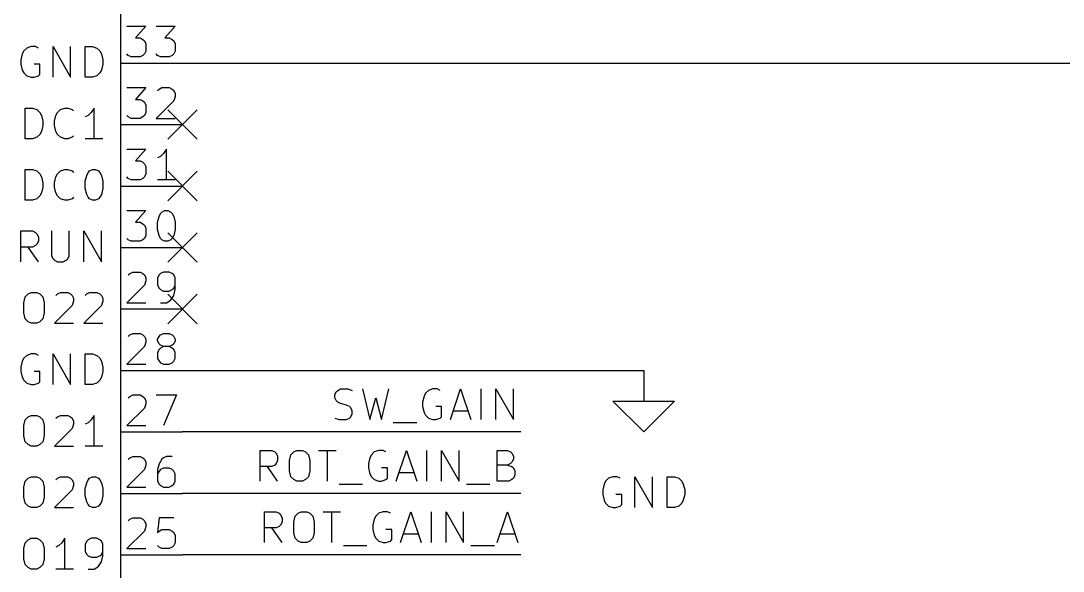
# Model space of a CAD drawing. Extents: x 0.4 to 11.3, y -7.9 to -0.4.
# Drawn here: x 6.037 to 7.732, y -3.077 to -2.181 of the extents above; entities that cross this region are included whole.
import ezdxf

# ---------------------------------------------------------------- set-up
doc = ezdxf.new("R2010")
doc.units = 0
doc.header["$MEASUREMENT"] = 0
for name, color, linetype in [('BLUE2', 5, 'CONTINUOUS'), ('CYAN2', 4, 'CONTINUOUS'), ('GRAY1', 251, 'CONTINUOUS'), ('GREEN3', 91, 'CONTINUOUS'), ('LYELLOW', 51, 'CONTINUOUS'), ('RED2', 1, 'CONTINUOUS'), ('RED3', 11, 'CONTINUOUS')]:
    doc.layers.add(name, color=color, linetype=linetype)

msp = doc.modelspace()

# ---------------------------------------------------------------- linework, layer by layer
at = {"layer": 'BLUE2', "linetype": 'CONTINUOUS'}
for p, q in [((6.276, -2.326), (6.324, -2.374)), ((6.324, -2.326), (6.276, -2.374)), ((6.276, -2.426), (6.324, -2.474)), ((6.324, -2.426), (6.276, -2.474)), ((6.276, -2.526), (6.324, -2.574)), ((6.324, -2.526), (6.276, -2.574)), ((6.276, -2.626), (6.324, -2.674)), ((6.324, -2.626), (6.276, -2.674))]:
    msp.add_line(p, q, dxfattribs=at)
at = {"layer": 'CYAN2', "linetype": 'CONTINUOUS'}
for p, q in [((6.03952, -2.23504), (6.03714, -2.24456)), ((6.0419, -2.23028), (6.03952, -2.23504)), ((6.04667, -2.22551), (6.0419, -2.23028)), ((6.05381, -2.22313), (6.04667, -2.22551)), ((6.06095, -2.22313), (6.05381, -2.22313)), ((6.06571, -2.22551), (6.06095, -2.22313)), ((6.08952, -2.27313), (6.08952, -2.22313)), ((6.08952, -2.22313), (6.11809, -2.27313)), ((6.11809, -2.27313), (6.11809, -2.22313)), ((6.1419, -2.27313), (6.1419, -2.22313)), ((6.1419, -2.22313), (6.15381, -2.22313)), ((6.15381, -2.22313), (6.16095, -2.22551)), ((6.16095, -2.22551), (6.16571, -2.23028)), ((6.16571, -2.23028), (6.16809, -2.23504)), ((6.16809, -2.23504), (6.17047, -2.24456)), ((6.03714, -2.24456), (6.03714, -2.2517)), ((6.03714, -2.2517), (6.03952, -2.26122)), ((6.06809, -2.2517), (6.05857, -2.2517)), ((6.06809, -2.26837), (6.06809, -2.2517)), ((6.17047, -2.2517), (6.16809, -2.26122)), ((6.17047, -2.24456), (6.17047, -2.2517)), ((6.03952, -2.26122), (6.0419, -2.26599)), ((6.0419, -2.26599), (6.04667, -2.27075)), ((6.04667, -2.27075), (6.05381, -2.27313)), ((6.05857, -2.27313), (6.06571, -2.27075)), ((6.06571, -2.27075), (6.06809, -2.26837)), ((6.16095, -2.27075), (6.15381, -2.27313)), ((6.16571, -2.26599), (6.16095, -2.27075)), ((6.16809, -2.26122), (6.16571, -2.26599)), ((6.05381, -2.27313), (6.05857, -2.27313)), ((6.15381, -2.27313), (6.1419, -2.27313)), ((6.04428, -2.37313), (6.04428, -2.32313)), ((6.04428, -2.32313), (6.05619, -2.32313)), ((6.05619, -2.32313), (6.06333, -2.32551)), ((6.06333, -2.32551), (6.06809, -2.33028)), ((6.06809, -2.33028), (6.07048, -2.33504)), ((6.07048, -2.33504), (6.07285, -2.34456)), ((6.09191, -2.34456), (6.09428, -2.33504)), ((6.09428, -2.33504), (6.09667, -2.33028)), ((6.09667, -2.33028), (6.10143, -2.32551)), ((6.10143, -2.32551), (6.10857, -2.32313)), ((6.10857, -2.32313), (6.11333, -2.32313)), ((6.11333, -2.32313), (6.12048, -2.32551)), ((6.12048, -2.32551), (6.12285, -2.32789)), ((6.14667, -2.33504), (6.14191, -2.33742)), ((6.15143, -2.33028), (6.14667, -2.33504)), ((6.15619, -2.32313), (6.15143, -2.33028)), ((6.15619, -2.37313), (6.15619, -2.32313)), ((6.07285, -2.3517), (6.07048, -2.36122)), ((6.07285, -2.34456), (6.07285, -2.3517)), ((6.09191, -2.3517), (6.09191, -2.34456)), ((6.09428, -2.36122), (6.09191, -2.3517)), ((6.06333, -2.37075), (6.05619, -2.37313)), ((6.06809, -2.36599), (6.06333, -2.37075)), ((6.07048, -2.36122), (6.06809, -2.36599)), ((6.09667, -2.36599), (6.09428, -2.36122)), ((6.10143, -2.37075), (6.09667, -2.36599)), ((6.10857, -2.37313), (6.10143, -2.37075)), ((6.12048, -2.37075), (6.11333, -2.37313)), ((6.12285, -2.36837), (6.12048, -2.37075)), ((6.05619, -2.37313), (6.04428, -2.37313)), ((6.11333, -2.37313), (6.10857, -2.37313)), ((6.17048, -2.37313), (6.14191, -2.37313)), ((6.04428, -2.47313), (6.04428, -2.42313)), ((6.04428, -2.42313), (6.05619, -2.42313)), ((6.05619, -2.42313), (6.06333, -2.42551)), ((6.10143, -2.42551), (6.10857, -2.42313)), ((6.10857, -2.42313), (6.11333, -2.42313)), ((6.11333, -2.42313), (6.12048, -2.42551)), ((6.14905, -2.42551), (6.15381, -2.42313)), ((6.15381, -2.42313), (6.15857, -2.42313)), ((6.15857, -2.42313), (6.16333, -2.42551)), ((6.06333, -2.42551), (6.06809, -2.43028)), ((6.06809, -2.43028), (6.07048, -2.43504)), ((6.07048, -2.43504), (6.07285, -2.44456)), ((6.09191, -2.44456), (6.09428, -2.43504)), ((6.09428, -2.43504), (6.09667, -2.43028)), ((6.09667, -2.43028), (6.10143, -2.42551)), ((6.12048, -2.42551), (6.12285, -2.42789)), ((6.14191, -2.44218), (6.14428, -2.43265)), ((6.14428, -2.43265), (6.14667, -2.42789)), ((6.14667, -2.42789), (6.14905, -2.42551)), ((6.16333, -2.42551), (6.16571, -2.42789)), ((6.16571, -2.42789), (6.16809, -2.43265)), ((6.16809, -2.43265), (6.17048, -2.44218)), ((6.07285, -2.4517), (6.07048, -2.46122)), ((6.07285, -2.44456), (6.07285, -2.4517)), ((6.09191, -2.4517), (6.09191, -2.44456)), ((6.09428, -2.46122), (6.09191, -2.4517)), ((6.14191, -2.45408), (6.14191, -2.44218)), ((6.14428, -2.46361), (6.14191, -2.45408)), ((6.17048, -2.45408), (6.16809, -2.46361)), ((6.17048, -2.44218), (6.17048, -2.45408)), ((6.05619, -2.47313), (6.04428, -2.47313)), ((6.06333, -2.47075), (6.05619, -2.47313)), ((6.06809, -2.46599), (6.06333, -2.47075)), ((6.07048, -2.46122), (6.06809, -2.46599)), ((6.09667, -2.46599), (6.09428, -2.46122)), ((6.10143, -2.47075), (6.09667, -2.46599)), ((6.10857, -2.47313), (6.10143, -2.47075)), ((6.11333, -2.47313), (6.10857, -2.47313)), ((6.12048, -2.47075), (6.11333, -2.47313)), ((6.12285, -2.46837), (6.12048, -2.47075)), ((6.14667, -2.46837), (6.14428, -2.46361)), ((6.14905, -2.47075), (6.14667, -2.46837)), ((6.15381, -2.47313), (6.14905, -2.47075)), ((6.15857, -2.47313), (6.15381, -2.47313)), ((6.16333, -2.47075), (6.15857, -2.47313)), ((6.16571, -2.46837), (6.16333, -2.47075)), ((6.16809, -2.46361), (6.16571, -2.46837)), ((6.03714, -2.57313), (6.03714, -2.52313)), ((6.03714, -2.52313), (6.05619, -2.52313)), ((6.05619, -2.52313), (6.06095, -2.52551)), ((6.06095, -2.52551), (6.06333, -2.52789)), ((6.08714, -2.52313), (6.08714, -2.56361)), ((6.11571, -2.56361), (6.11571, -2.52313)), ((6.13952, -2.57313), (6.13952, -2.52313)), ((6.13952, -2.52313), (6.16809, -2.57313)), ((6.16809, -2.57313), (6.16809, -2.52313)), ((6.06333, -2.52789), (6.06571, -2.53265)), ((6.06571, -2.5398), (6.06333, -2.54456)), ((6.06571, -2.53265), (6.06571, -2.5398)), ((6.05619, -2.54932), (6.03714, -2.54932)), ((6.06571, -2.57313), (6.04904, -2.54932)), ((6.06095, -2.54694), (6.05619, -2.54932)), ((6.06333, -2.54456), (6.06095, -2.54694)), ((6.08714, -2.56361), (6.08952, -2.56837)), ((6.08952, -2.56837), (6.0919, -2.57075)), ((6.0919, -2.57075), (6.09666, -2.57313)), ((6.09666, -2.57313), (6.10619, -2.57313)), ((6.10619, -2.57313), (6.11095, -2.57075)), ((6.11095, -2.57075), (6.11333, -2.56837)), ((6.11333, -2.56837), (6.11571, -2.56361)), ((6.04428, -2.63028), (6.04905, -2.62551)), ((6.04905, -2.62551), (6.05381, -2.62313)), ((6.05381, -2.62313), (6.06333, -2.62313)), ((6.06333, -2.62313), (6.06809, -2.62551)), ((6.06809, -2.62551), (6.07285, -2.63028)), ((6.09429, -2.62789), (6.09667, -2.62551)), ((6.09667, -2.62551), (6.10143, -2.62313)), ((6.10143, -2.62313), (6.11333, -2.62313)), ((6.11333, -2.62313), (6.11809, -2.62551)), ((6.11809, -2.62551), (6.12048, -2.62789)), ((6.14191, -2.62789), (6.14428, -2.62551)), ((6.14428, -2.62551), (6.14905, -2.62313)), ((6.14905, -2.62313), (6.16095, -2.62313)), ((6.16095, -2.62313), (6.16571, -2.62551)), ((6.16571, -2.62551), (6.16809, -2.62789)), ((6.04191, -2.6398), (6.04428, -2.63028)), ((6.04191, -2.65646), (6.04191, -2.6398)), ((6.07285, -2.63028), (6.07524, -2.6398)), ((6.07524, -2.6398), (6.07524, -2.65646)), ((6.12048, -2.62789), (6.12286, -2.63265)), ((6.12286, -2.63742), (6.12048, -2.64456)), ((6.12286, -2.63265), (6.12286, -2.63742)), ((6.16809, -2.62789), (6.17048, -2.63265)), ((6.17048, -2.63742), (6.16809, -2.64456)), ((6.17048, -2.63265), (6.17048, -2.63742)), ((6.04428, -2.66599), (6.04191, -2.65646)), ((6.07524, -2.65646), (6.07285, -2.66599)), ((6.12048, -2.64456), (6.09191, -2.67313)), ((6.16809, -2.64456), (6.13952, -2.67313)), ((6.04905, -2.67075), (6.04428, -2.66599)), ((6.05381, -2.67313), (6.04905, -2.67075)), ((6.06333, -2.67313), (6.05381, -2.67313)), ((6.06809, -2.67075), (6.06333, -2.67313)), ((6.07285, -2.66599), (6.06809, -2.67075)), ((6.09191, -2.67313), (6.12286, -2.67313)), ((6.13952, -2.67313), (6.17048, -2.67313)), ((6.04667, -2.72551), (6.0419, -2.73028)), ((6.05381, -2.72313), (6.04667, -2.72551)), ((6.06095, -2.72313), (6.05381, -2.72313)), ((6.06571, -2.72551), (6.06095, -2.72313)), ((6.08952, -2.77313), (6.08952, -2.72313)), ((6.08952, -2.72313), (6.11809, -2.77313)), ((6.11809, -2.77313), (6.11809, -2.72313)), ((6.1419, -2.77313), (6.1419, -2.72313)), ((6.1419, -2.72313), (6.15381, -2.72313)), ((6.15381, -2.72313), (6.16095, -2.72551)), ((6.16095, -2.72551), (6.16571, -2.73028)), ((6.03952, -2.73504), (6.03714, -2.74456)), ((6.03714, -2.74456), (6.03714, -2.7517)), ((6.0419, -2.73028), (6.03952, -2.73504)), ((6.16571, -2.73028), (6.16809, -2.73504)), ((6.16809, -2.73504), (6.17047, -2.74456)), ((6.17047, -2.74456), (6.17047, -2.7517)), ((6.03714, -2.7517), (6.03952, -2.76122)), ((6.03952, -2.76122), (6.0419, -2.76599)), ((6.06809, -2.7517), (6.05857, -2.7517)), ((6.06809, -2.76837), (6.06809, -2.7517)), ((6.16809, -2.76122), (6.16571, -2.76599)), ((6.17047, -2.7517), (6.16809, -2.76122)), ((6.0419, -2.76599), (6.04667, -2.77075)), ((6.04667, -2.77075), (6.05381, -2.77313)), ((6.05381, -2.77313), (6.05857, -2.77313)), ((6.05857, -2.77313), (6.06571, -2.77075)), ((6.06571, -2.77075), (6.06809, -2.76837)), ((6.15381, -2.77313), (6.1419, -2.77313)), ((6.16095, -2.77075), (6.15381, -2.77313)), ((6.16571, -2.76599), (6.16095, -2.77075)), ((6.04191, -2.8398), (6.04428, -2.83028)), ((6.04428, -2.83028), (6.04905, -2.82551)), ((6.04905, -2.82551), (6.05381, -2.82313)), ((6.05381, -2.82313), (6.06333, -2.82313)), ((6.06333, -2.82313), (6.06809, -2.82551)), ((6.06809, -2.82551), (6.07285, -2.83028)), ((6.07285, -2.83028), (6.07524, -2.8398)), ((6.09429, -2.82789), (6.09667, -2.82551)), ((6.09667, -2.82551), (6.10143, -2.82313)), ((6.10143, -2.82313), (6.11333, -2.82313)), ((6.11333, -2.82313), (6.11809, -2.82551)), ((6.11809, -2.82551), (6.12048, -2.82789)), ((6.12048, -2.82789), (6.12286, -2.83265)), ((6.15143, -2.83028), (6.14667, -2.83504)), ((6.15619, -2.82313), (6.15143, -2.83028)), ((6.15619, -2.87313), (6.15619, -2.82313)), ((6.04191, -2.85646), (6.04191, -2.8398)), ((6.07524, -2.8398), (6.07524, -2.85646)), ((6.12048, -2.84456), (6.09191, -2.87313)), ((6.12286, -2.83742), (6.12048, -2.84456)), ((6.12286, -2.83265), (6.12286, -2.83742)), ((6.14667, -2.83504), (6.14191, -2.83742)), ((6.04428, -2.86599), (6.04191, -2.85646)), ((6.07524, -2.85646), (6.07285, -2.86599)), ((6.04905, -2.87075), (6.04428, -2.86599)), ((6.05381, -2.87313), (6.04905, -2.87075)), ((6.06333, -2.87313), (6.05381, -2.87313)), ((6.06809, -2.87075), (6.06333, -2.87313)), ((6.07285, -2.86599), (6.06809, -2.87075)), ((6.09191, -2.87313), (6.12286, -2.87313)), ((6.17048, -2.87313), (6.14191, -2.87313)), ((6.04191, -2.9398), (6.04428, -2.93028)), ((6.04428, -2.93028), (6.04905, -2.92551)), ((6.04905, -2.92551), (6.05381, -2.92313)), ((6.05381, -2.92313), (6.06333, -2.92313)), ((6.06333, -2.92313), (6.06809, -2.92551)), ((6.06809, -2.92551), (6.07285, -2.93028)), ((6.07285, -2.93028), (6.07524, -2.9398)), ((6.09429, -2.92789), (6.09667, -2.92551)), ((6.09667, -2.92551), (6.10143, -2.92313)), ((6.10143, -2.92313), (6.11333, -2.92313)), ((6.11333, -2.92313), (6.11809, -2.92551)), ((6.11809, -2.92551), (6.12048, -2.92789)), ((6.12048, -2.92789), (6.12286, -2.93265)), ((6.14428, -2.93265), (6.14667, -2.92789)), ((6.14667, -2.92789), (6.14905, -2.92551)), ((6.14905, -2.92551), (6.15381, -2.92313)), ((6.15381, -2.92313), (6.15857, -2.92313)), ((6.15857, -2.92313), (6.16333, -2.92551)), ((6.16333, -2.92551), (6.16571, -2.92789)), ((6.16571, -2.92789), (6.16809, -2.93265)), ((6.98809, -2.93028), (6.98571, -2.93504)), ((6.99286, -2.92551), (6.98809, -2.93028)), ((7, -2.92313), (6.99286, -2.92551)), ((7.00714, -2.92313), (7, -2.92313)), ((7.01191, -2.92551), (7.00714, -2.92313)), ((7.03571, -2.97313), (7.03571, -2.92313)), ((7.03571, -2.92313), (7.06428, -2.97313)), ((7.06428, -2.97313), (7.06428, -2.92313)), ((7.08809, -2.97313), (7.08809, -2.92313)), ((7.08809, -2.92313), (7.1, -2.92313)), ((7.1, -2.92313), (7.10714, -2.92551)), ((7.10714, -2.92551), (7.11191, -2.93028)), ((7.11191, -2.93028), (7.11429, -2.93504)), ((6.04191, -2.95646), (6.04191, -2.9398)), ((6.07524, -2.9398), (6.07524, -2.95646)), ((6.12048, -2.94456), (6.09191, -2.97313)), ((6.12286, -2.93742), (6.12048, -2.94456)), ((6.12286, -2.93265), (6.12286, -2.93742)), ((6.14191, -2.94218), (6.14428, -2.93265)), ((6.14191, -2.95408), (6.14191, -2.94218)), ((6.16809, -2.93265), (6.17048, -2.94218)), ((6.17048, -2.94218), (6.17048, -2.95408)), ((6.98571, -2.93504), (6.98333, -2.94456)), ((6.98333, -2.94456), (6.98333, -2.9517)), ((7.11429, -2.93504), (7.11667, -2.94456)), ((7.11667, -2.94456), (7.11667, -2.9517)), ((6.04428, -2.96599), (6.04191, -2.95646)), ((6.04905, -2.97075), (6.04428, -2.96599)), ((6.07285, -2.96599), (6.06809, -2.97075)), ((6.07524, -2.95646), (6.07285, -2.96599)), ((6.14428, -2.96361), (6.14191, -2.95408)), ((6.14667, -2.96837), (6.14428, -2.96361)), ((6.16809, -2.96361), (6.16571, -2.96837)), ((6.17048, -2.95408), (6.16809, -2.96361)), ((6.98333, -2.9517), (6.98571, -2.96122)), ((6.98571, -2.96122), (6.98809, -2.96599)), ((6.98809, -2.96599), (6.99286, -2.97075)), ((7.01428, -2.9517), (7.00476, -2.9517)), ((7.01428, -2.96837), (7.01428, -2.9517)), ((7.11191, -2.96599), (7.10714, -2.97075)), ((7.11429, -2.96122), (7.11191, -2.96599)), ((7.11667, -2.9517), (7.11429, -2.96122)), ((6.05381, -2.97313), (6.04905, -2.97075)), ((6.06333, -2.97313), (6.05381, -2.97313)), ((6.06809, -2.97075), (6.06333, -2.97313)), ((6.09191, -2.97313), (6.12286, -2.97313)), ((6.14905, -2.97075), (6.14667, -2.96837)), ((6.15381, -2.97313), (6.14905, -2.97075)), ((6.15857, -2.97313), (6.15381, -2.97313)), ((6.16333, -2.97075), (6.15857, -2.97313)), ((6.16571, -2.96837), (6.16333, -2.97075)), ((6.99286, -2.97075), (7, -2.97313)), ((7, -2.97313), (7.00476, -2.97313)), ((7.00476, -2.97313), (7.01191, -2.97075)), ((7.01191, -2.97075), (7.01428, -2.96837)), ((7.1, -2.97313), (7.08809, -2.97313)), ((7.10714, -2.97075), (7.1, -2.97313)), ((6.04191, -3.0398), (6.04428, -3.03028)), ((6.04428, -3.03028), (6.04905, -3.02551)), ((6.04905, -3.02551), (6.05381, -3.02313)), ((6.05381, -3.02313), (6.06333, -3.02313)), ((6.06333, -3.02313), (6.06809, -3.02551)), ((6.06809, -3.02551), (6.07285, -3.03028)), ((6.07285, -3.03028), (6.07524, -3.0398)), ((6.10381, -3.03028), (6.09905, -3.03504)), ((6.10857, -3.02313), (6.10381, -3.03028)), ((6.10857, -3.07313), (6.10857, -3.02313)), ((6.14428, -3.02789), (6.14191, -3.03265)), ((6.14191, -3.03265), (6.14191, -3.04456)), ((6.14667, -3.02551), (6.14428, -3.02789)), ((6.15143, -3.02313), (6.14667, -3.02551)), ((6.16095, -3.02313), (6.15143, -3.02313)), ((6.16571, -3.02551), (6.16095, -3.02313)), ((6.16809, -3.02789), (6.16571, -3.02551)), ((6.17048, -3.03265), (6.16809, -3.02789)), ((6.17048, -3.0517), (6.17048, -3.03265)), ((6.04191, -3.05646), (6.04191, -3.0398)), ((6.07524, -3.0398), (6.07524, -3.05646)), ((6.09905, -3.03504), (6.09429, -3.03742)), ((6.14191, -3.04456), (6.14428, -3.04932)), ((6.14428, -3.04932), (6.14667, -3.0517)), ((6.16571, -3.0517), (6.16809, -3.04932)), ((6.16809, -3.04932), (6.17048, -3.04456)), ((6.04428, -3.06599), (6.04191, -3.05646)), ((6.04905, -3.07075), (6.04428, -3.06599)), ((6.07285, -3.06599), (6.06809, -3.07075)), ((6.07524, -3.05646), (6.07285, -3.06599)), ((6.14667, -3.0517), (6.15143, -3.05408)), ((6.15143, -3.05408), (6.16095, -3.05408)), ((6.16095, -3.05408), (6.16571, -3.0517)), ((6.16333, -3.06837), (6.16809, -3.06122)), ((6.16809, -3.06122), (6.17048, -3.0517)), ((6.05381, -3.07313), (6.04905, -3.07075)), ((6.06333, -3.07313), (6.05381, -3.07313)), ((6.06809, -3.07075), (6.06333, -3.07313)), ((6.12286, -3.07313), (6.09429, -3.07313)), ((6.14667, -3.07313), (6.15619, -3.07313)), ((6.15619, -3.07313), (6.16095, -3.07075)), ((6.16095, -3.07075), (6.16333, -3.06837))]:
    msp.add_line(p, q, dxfattribs=at)
at = {"layer": 'GRAY1', "linetype": 'CONTINUOUS'}
for p, q in [((6.54762, -2.78965), (6.55, -2.78489)), ((6.54762, -2.79441), (6.54762, -2.78965)), ((6.55, -2.79917), (6.54762, -2.79441)), ((6.55, -2.78489), (6.55238, -2.78251)), ((6.55238, -2.78251), (6.55714, -2.78013)), ((6.55714, -2.78013), (6.56904, -2.78013)), ((6.56904, -2.78013), (6.57619, -2.78251)), ((6.59285, -2.78013), (6.60476, -2.83013)), ((6.60476, -2.83013), (6.61428, -2.79441)), ((6.61428, -2.79441), (6.62381, -2.83013)), ((6.62381, -2.83013), (6.63571, -2.78013)), ((6.69285, -2.79203), (6.69047, -2.80156)), ((6.69523, -2.78727), (6.69285, -2.79203)), ((6.7, -2.78251), (6.69523, -2.78727)), ((6.70714, -2.78013), (6.7, -2.78251)), ((6.71428, -2.78013), (6.70714, -2.78013)), ((6.71904, -2.78251), (6.71428, -2.78013)), ((6.73571, -2.83013), (6.75237, -2.78013)), ((6.75237, -2.78013), (6.76904, -2.83013)), ((6.78571, -2.83013), (6.78571, -2.78013)), ((6.80952, -2.83013), (6.80952, -2.78013)), ((6.80952, -2.78013), (6.83809, -2.83013)), ((6.83809, -2.83013), (6.83809, -2.78013)), ((6.55238, -2.80156), (6.55, -2.79917)), ((6.55714, -2.80394), (6.55238, -2.80156)), ((6.56667, -2.80632), (6.55714, -2.80394)), ((6.57143, -2.8087), (6.56667, -2.80632)), ((6.57381, -2.81108), (6.57143, -2.8087)), ((6.57619, -2.81584), (6.57381, -2.81108)), ((6.69047, -2.80156), (6.69047, -2.8087)), ((6.69047, -2.8087), (6.69285, -2.81822)), ((6.72142, -2.8087), (6.7119, -2.8087)), ((6.72142, -2.82537), (6.72142, -2.8087)), ((6.54762, -2.82775), (6.55476, -2.83013)), ((6.55476, -2.83013), (6.56667, -2.83013)), ((6.56667, -2.83013), (6.57143, -2.82775)), ((6.57143, -2.82775), (6.57381, -2.82537)), ((6.57381, -2.82537), (6.57619, -2.8206)), ((6.57619, -2.8206), (6.57619, -2.81584)), ((6.69285, -2.81822), (6.69523, -2.82298)), ((6.69523, -2.82298), (6.7, -2.82775)), ((6.7, -2.82775), (6.70714, -2.83013)), ((6.70714, -2.83013), (6.7119, -2.83013)), ((6.7119, -2.83013), (6.71904, -2.82775)), ((6.71904, -2.82775), (6.72142, -2.82537)), ((6.74047, -2.81584), (6.76428, -2.81584)), ((6.64285, -2.83489), (6.68095, -2.83489)), ((6.42619, -2.93013), (6.42619, -2.88013)), ((6.42619, -2.88013), (6.44523, -2.88013)), ((6.44523, -2.88013), (6.45, -2.88251)), ((6.48095, -2.88251), (6.48571, -2.88013)), ((6.48571, -2.88013), (6.49523, -2.88013)), ((6.49523, -2.88013), (6.5, -2.88251)), ((6.52143, -2.88013), (6.55, -2.88013)), ((6.53571, -2.93013), (6.53571, -2.88013)), ((6.61904, -2.88013), (6.6119, -2.88251)), ((6.62619, -2.88013), (6.61904, -2.88013)), ((6.63095, -2.88251), (6.62619, -2.88013)), ((6.64761, -2.93013), (6.66428, -2.88013)), ((6.66428, -2.88013), (6.68095, -2.93013)), ((6.69761, -2.93013), (6.69761, -2.88013)), ((6.72143, -2.93013), (6.72143, -2.88013)), ((6.72143, -2.88013), (6.75, -2.93013)), ((6.75, -2.93013), (6.75, -2.88013)), ((6.8119, -2.93013), (6.8119, -2.88013)), ((6.8119, -2.88013), (6.82857, -2.88013)), ((6.82857, -2.88013), (6.83333, -2.88251)), ((6.45, -2.88251), (6.45238, -2.88489)), ((6.45238, -2.88489), (6.45476, -2.88965)), ((6.45476, -2.8968), (6.45238, -2.90156)), ((6.45476, -2.88965), (6.45476, -2.8968)), ((6.47381, -2.8968), (6.47619, -2.88727)), ((6.47381, -2.91346), (6.47381, -2.8968)), ((6.47619, -2.88727), (6.48095, -2.88251)), ((6.5, -2.88251), (6.50476, -2.88727)), ((6.50476, -2.88727), (6.50714, -2.8968)), ((6.50714, -2.8968), (6.50714, -2.91346)), ((6.60476, -2.89203), (6.60238, -2.90156)), ((6.60714, -2.88727), (6.60476, -2.89203)), ((6.6119, -2.88251), (6.60714, -2.88727)), ((6.83333, -2.88251), (6.83571, -2.88489)), ((6.83571, -2.88489), (6.83809, -2.88965)), ((6.83809, -2.89441), (6.83571, -2.89917)), ((6.83809, -2.88965), (6.83809, -2.89441)), ((6.44523, -2.90632), (6.42619, -2.90632)), ((6.45476, -2.93013), (6.43809, -2.90632)), ((6.45, -2.90394), (6.44523, -2.90632)), ((6.45238, -2.90156), (6.45, -2.90394)), ((6.47619, -2.92298), (6.47381, -2.91346)), ((6.50714, -2.91346), (6.50476, -2.92298)), ((6.60238, -2.90156), (6.60238, -2.9087)), ((6.60238, -2.9087), (6.60476, -2.91822)), ((6.63333, -2.9087), (6.6238, -2.9087)), ((6.63333, -2.92537), (6.63333, -2.9087)), ((6.82857, -2.90394), (6.8119, -2.90394)), ((6.83333, -2.90156), (6.82857, -2.90394)), ((6.82857, -2.90394), (6.83571, -2.90632)), ((6.83571, -2.89917), (6.83333, -2.90156)), ((6.83571, -2.90632), (6.83809, -2.9087)), ((6.83809, -2.9087), (6.84047, -2.91346)), ((6.84047, -2.91346), (6.84047, -2.9206)), ((6.48095, -2.92775), (6.47619, -2.92298)), ((6.48571, -2.93013), (6.48095, -2.92775)), ((6.49523, -2.93013), (6.48571, -2.93013)), ((6.5, -2.92775), (6.49523, -2.93013)), ((6.50476, -2.92298), (6.5, -2.92775)), ((6.60476, -2.91822), (6.60714, -2.92298)), ((6.60714, -2.92298), (6.6119, -2.92775)), ((6.6119, -2.92775), (6.61904, -2.93013)), ((6.61904, -2.93013), (6.6238, -2.93013)), ((6.6238, -2.93013), (6.63095, -2.92775)), ((6.63095, -2.92775), (6.63333, -2.92537)), ((6.65238, -2.91584), (6.67619, -2.91584)), ((6.83095, -2.93013), (6.8119, -2.93013)), ((6.83571, -2.92775), (6.83095, -2.93013)), ((6.83809, -2.92537), (6.83571, -2.92775)), ((6.84047, -2.9206), (6.83809, -2.92537)), ((6.55476, -2.93489), (6.59285, -2.93489)), ((6.76191, -2.93489), (6.8, -2.93489)), ((6.43333, -3.03013), (6.43333, -2.98013)), ((6.43333, -2.98013), (6.45237, -2.98013)), ((6.45237, -2.98013), (6.45714, -2.98251)), ((6.45714, -2.98251), (6.45952, -2.98489)), ((6.48333, -2.98727), (6.48809, -2.98251)), ((6.48809, -2.98251), (6.49285, -2.98013)), ((6.49285, -2.98013), (6.50237, -2.98013)), ((6.50237, -2.98013), (6.50714, -2.98251)), ((6.50714, -2.98251), (6.5119, -2.98727)), ((6.52857, -2.98013), (6.55714, -2.98013)), ((6.54285, -3.03013), (6.54285, -2.98013)), ((6.61904, -2.98251), (6.61428, -2.98727)), ((6.62619, -2.98013), (6.61904, -2.98251)), ((6.63333, -2.98013), (6.62619, -2.98013)), ((6.63809, -2.98251), (6.63333, -2.98013)), ((6.65476, -3.03013), (6.67142, -2.98013)), ((6.67142, -2.98013), (6.68809, -3.03013)), ((6.70476, -3.03013), (6.70476, -2.98013)), ((6.72857, -3.03013), (6.72857, -2.98013)), ((6.72857, -2.98013), (6.75714, -3.03013)), ((6.75714, -3.03013), (6.75714, -2.98013)), ((6.8119, -3.03013), (6.82857, -2.98013)), ((6.82857, -2.98013), (6.84524, -3.03013)), ((6.45952, -2.98489), (6.4619, -2.98965)), ((6.4619, -2.9968), (6.45952, -3.00156)), ((6.4619, -2.98965), (6.4619, -2.9968)), ((6.48095, -2.9968), (6.48333, -2.98727)), ((6.48095, -3.01346), (6.48095, -2.9968)), ((6.5119, -2.98727), (6.51428, -2.9968)), ((6.51428, -2.9968), (6.51428, -3.01346)), ((6.6119, -2.99203), (6.60952, -3.00156)), ((6.61428, -2.98727), (6.6119, -2.99203)), ((6.45237, -3.00632), (6.43333, -3.00632)), ((6.4619, -3.03013), (6.44523, -3.00632)), ((6.45714, -3.00394), (6.45237, -3.00632)), ((6.45952, -3.00156), (6.45714, -3.00394)), ((6.48333, -3.02298), (6.48095, -3.01346)), ((6.51428, -3.01346), (6.5119, -3.02298)), ((6.60952, -3.00156), (6.60952, -3.0087)), ((6.60952, -3.0087), (6.6119, -3.01822)), ((6.64047, -3.0087), (6.63094, -3.0087)), ((6.64047, -3.02537), (6.64047, -3.0087)), ((6.65952, -3.01584), (6.68333, -3.01584)), ((6.81667, -3.01584), (6.84047, -3.01584)), ((6.48809, -3.02775), (6.48333, -3.02298)), ((6.49285, -3.03013), (6.48809, -3.02775)), ((6.50237, -3.03013), (6.49285, -3.03013)), ((6.50714, -3.02775), (6.50237, -3.03013)), ((6.5119, -3.02298), (6.50714, -3.02775)), ((6.6119, -3.01822), (6.61428, -3.02298)), ((6.61428, -3.02298), (6.61904, -3.02775)), ((6.61904, -3.02775), (6.62619, -3.03013)), ((6.62619, -3.03013), (6.63094, -3.03013)), ((6.63094, -3.03013), (6.63809, -3.02775)), ((6.63809, -3.02775), (6.64047, -3.02537)), ((6.5619, -3.03489), (6.6, -3.03489)), ((6.76905, -3.03489), (6.80714, -3.03489))]:
    msp.add_line(p, q, dxfattribs=at)
at = {"layer": 'GREEN3', "linetype": 'CONTINUOUS'}
for p, q in [((6.3, -2.25), (8.8, -2.25)), ((6.3, -2.75), (7.05, -2.75)), ((6.85, -2.85), (6.3, -2.85)), ((6.85, -2.95), (6.3, -2.95)), ((6.85, -3.05), (6.3, -3.05))]:
    msp.add_line(p, q, dxfattribs=at)
at = {"layer": 'LYELLOW', "linetype": 'CONTINUOUS'}
msp.add_line((6.2, -3.55), (6.2, -1.45), dxfattribs=at)
at = {"layer": 'RED2', "linetype": 'CONTINUOUS'}
for p, q in [((6.2, -3.55), (6.2, -1.45)), ((6.2, -2.25), (6.3, -2.25)), ((6.2, -2.35), (6.3, -2.35)), ((6.2, -2.45), (6.3, -2.45)), ((6.2, -2.55), (6.3, -2.55)), ((6.2, -2.65), (6.3, -2.65)), ((6.2, -2.75), (6.3, -2.75)), ((7.05, -2.75), (7.05, -2.8)), ((7.05, -2.85), (7, -2.8)), ((7, -2.8), (7.05, -2.8)), ((7.05, -2.8), (7.1, -2.8)), ((7.1, -2.8), (7.05, -2.85)), ((6.2, -2.85), (6.3, -2.85)), ((6.2, -2.95), (6.3, -2.95)), ((6.2, -3.05), (6.3, -3.05))]:
    msp.add_line(p, q, dxfattribs=at)
at = {"layer": 'RED3', "linetype": 'CONTINUOUS'}
for p, q in [((6.20952, -2.18988), (6.24048, -2.18988)), ((6.24048, -2.18988), (6.22381, -2.20893)), ((6.25714, -2.18988), (6.28809, -2.18988)), ((6.28809, -2.18988), (6.27143, -2.20893)), ((6.22381, -2.20893), (6.23095, -2.20893)), ((6.23095, -2.20893), (6.23571, -2.21131)), ((6.23571, -2.21131), (6.23809, -2.21369)), ((6.23809, -2.21369), (6.24048, -2.21845)), ((6.24048, -2.21845), (6.24048, -2.23035)), ((6.27143, -2.20893), (6.27857, -2.20893)), ((6.27857, -2.20893), (6.28333, -2.21131)), ((6.28333, -2.21131), (6.28571, -2.21369)), ((6.28571, -2.21369), (6.28809, -2.21845)), ((6.28809, -2.21845), (6.28809, -2.23035)), ((6.21191, -2.2375), (6.20952, -2.23512)), ((6.23809, -2.23512), (6.23571, -2.2375)), ((6.24048, -2.23035), (6.23809, -2.23512)), ((6.25952, -2.2375), (6.25714, -2.23512)), ((6.28571, -2.23512), (6.28333, -2.2375)), ((6.28809, -2.23035), (6.28571, -2.23512)), ((6.21667, -2.23988), (6.21191, -2.2375)), ((6.23095, -2.23988), (6.21667, -2.23988)), ((6.23571, -2.2375), (6.23095, -2.23988)), ((6.26428, -2.23988), (6.25952, -2.2375)), ((6.27857, -2.23988), (6.26428, -2.23988)), ((6.28333, -2.2375), (6.27857, -2.23988)), ((6.20952, -2.28988), (6.24048, -2.28988)), ((6.24048, -2.28988), (6.22381, -2.30893)), ((6.25952, -2.29464), (6.2619, -2.29226)), ((6.2619, -2.29226), (6.26667, -2.28988)), ((6.26667, -2.28988), (6.27857, -2.28988)), ((6.27857, -2.28988), (6.28333, -2.29226)), ((6.28333, -2.29226), (6.28571, -2.29464)), ((6.28571, -2.29464), (6.28809, -2.2994)), ((6.28809, -2.30417), (6.28571, -2.31131)), ((6.28809, -2.2994), (6.28809, -2.30417)), ((6.22381, -2.30893), (6.23095, -2.30893)), ((6.23095, -2.30893), (6.23571, -2.31131)), ((6.23571, -2.31131), (6.23809, -2.31369)), ((6.23809, -2.31369), (6.24048, -2.31845)), ((6.24048, -2.31845), (6.24048, -2.33035)), ((6.28571, -2.31131), (6.25714, -2.33988)), ((6.21191, -2.3375), (6.20952, -2.33512)), ((6.21667, -2.33988), (6.21191, -2.3375)), ((6.23571, -2.3375), (6.23095, -2.33988)), ((6.23809, -2.33512), (6.23571, -2.3375)), ((6.24048, -2.33035), (6.23809, -2.33512)), ((6.23095, -2.33988), (6.21667, -2.33988)), ((6.25714, -2.33988), (6.28809, -2.33988)), ((6.20952, -2.38988), (6.24048, -2.38988)), ((6.24048, -2.38988), (6.22381, -2.40893)), ((6.27381, -2.38988), (6.26905, -2.39702)), ((6.27381, -2.43988), (6.27381, -2.38988)), ((6.26428, -2.40178), (6.25952, -2.40417)), ((6.26905, -2.39702), (6.26428, -2.40178)), ((6.22381, -2.40893), (6.23095, -2.40893)), ((6.23095, -2.40893), (6.23571, -2.41131)), ((6.23571, -2.41131), (6.23809, -2.41369)), ((6.23809, -2.41369), (6.24048, -2.41845)), ((6.24048, -2.41845), (6.24048, -2.43035)), ((6.21191, -2.4375), (6.20952, -2.43512)), ((6.21667, -2.43988), (6.21191, -2.4375)), ((6.23095, -2.43988), (6.21667, -2.43988)), ((6.23571, -2.4375), (6.23095, -2.43988)), ((6.23809, -2.43512), (6.23571, -2.4375)), ((6.24048, -2.43035), (6.23809, -2.43512)), ((6.28809, -2.43988), (6.25952, -2.43988)), ((6.20952, -2.48988), (6.24048, -2.48988)), ((6.24048, -2.48988), (6.22381, -2.50893)), ((6.26667, -2.49226), (6.27143, -2.48988)), ((6.27143, -2.48988), (6.27619, -2.48988)), ((6.27619, -2.48988), (6.28095, -2.49226)), ((6.25952, -2.50893), (6.2619, -2.4994)), ((6.2619, -2.4994), (6.26428, -2.49464)), ((6.26428, -2.49464), (6.26667, -2.49226)), ((6.28095, -2.49226), (6.28333, -2.49464)), ((6.28333, -2.49464), (6.28571, -2.4994)), ((6.28571, -2.4994), (6.28809, -2.50893)), ((6.22381, -2.50893), (6.23095, -2.50893)), ((6.23095, -2.50893), (6.23571, -2.51131)), ((6.23571, -2.51131), (6.23809, -2.51369)), ((6.23809, -2.51369), (6.24048, -2.51845)), ((6.24048, -2.51845), (6.24048, -2.53035)), ((6.25952, -2.52083), (6.25952, -2.50893)), ((6.2619, -2.53035), (6.25952, -2.52083)), ((6.28809, -2.52083), (6.28571, -2.53035)), ((6.28809, -2.50893), (6.28809, -2.52083)), ((6.21191, -2.5375), (6.20952, -2.53512)), ((6.21667, -2.53988), (6.21191, -2.5375)), ((6.23095, -2.53988), (6.21667, -2.53988)), ((6.23571, -2.5375), (6.23095, -2.53988)), ((6.23809, -2.53512), (6.23571, -2.5375)), ((6.24048, -2.53035), (6.23809, -2.53512)), ((6.26428, -2.53512), (6.2619, -2.53035)), ((6.26667, -2.5375), (6.26428, -2.53512)), ((6.27143, -2.53988), (6.26667, -2.5375)), ((6.27619, -2.53988), (6.27143, -2.53988)), ((6.28095, -2.5375), (6.27619, -2.53988)), ((6.28333, -2.53512), (6.28095, -2.5375)), ((6.28571, -2.53035), (6.28333, -2.53512)), ((6.21191, -2.59464), (6.21428, -2.59226)), ((6.21428, -2.59226), (6.21905, -2.58988)), ((6.21905, -2.58988), (6.23095, -2.58988)), ((6.23095, -2.58988), (6.23571, -2.59226)), ((6.23571, -2.59226), (6.23809, -2.59464)), ((6.26428, -2.59226), (6.2619, -2.59464)), ((6.26905, -2.58988), (6.26428, -2.59226)), ((6.27857, -2.58988), (6.26905, -2.58988)), ((6.28333, -2.59226), (6.27857, -2.58988)), ((6.28571, -2.59464), (6.28333, -2.59226)), ((6.23809, -2.59464), (6.24048, -2.5994)), ((6.24048, -2.60417), (6.23809, -2.61131)), ((6.24048, -2.5994), (6.24048, -2.60417)), ((6.2619, -2.59464), (6.25952, -2.5994)), ((6.25952, -2.5994), (6.25952, -2.61131)), ((6.28809, -2.5994), (6.28571, -2.59464)), ((6.28809, -2.61845), (6.28809, -2.5994)), ((6.23809, -2.61131), (6.20952, -2.63988)), ((6.25952, -2.61131), (6.2619, -2.61607)), ((6.2619, -2.61607), (6.26428, -2.61845)), ((6.26428, -2.61845), (6.26905, -2.62083)), ((6.26905, -2.62083), (6.27857, -2.62083)), ((6.27857, -2.62083), (6.28333, -2.61845)), ((6.28333, -2.61845), (6.28571, -2.61607)), ((6.28571, -2.61607), (6.28809, -2.61131)), ((6.28571, -2.62797), (6.28809, -2.61845)), ((6.20952, -2.63988), (6.24048, -2.63988)), ((6.26428, -2.63988), (6.27381, -2.63988)), ((6.27381, -2.63988), (6.27857, -2.6375)), ((6.27857, -2.6375), (6.28095, -2.63512)), ((6.28095, -2.63512), (6.28571, -2.62797)), ((6.21191, -2.69464), (6.21428, -2.69226)), ((6.21428, -2.69226), (6.21905, -2.68988)), ((6.21905, -2.68988), (6.23095, -2.68988)), ((6.23095, -2.68988), (6.23571, -2.69226)), ((6.23571, -2.69226), (6.23809, -2.69464)), ((6.23809, -2.69464), (6.24048, -2.6994)), ((6.25952, -2.6994), (6.2619, -2.69464)), ((6.2619, -2.69464), (6.26428, -2.69226)), ((6.26428, -2.69226), (6.26905, -2.68988)), ((6.26905, -2.68988), (6.27857, -2.68988)), ((6.27857, -2.68988), (6.28333, -2.69226)), ((6.28333, -2.69226), (6.28571, -2.69464)), ((6.28571, -2.69464), (6.28809, -2.6994)), ((6.23809, -2.71131), (6.20952, -2.73988)), ((6.24048, -2.70417), (6.23809, -2.71131)), ((6.24048, -2.6994), (6.24048, -2.70417)), ((6.25952, -2.70178), (6.25952, -2.6994)), ((6.2619, -2.70655), (6.25952, -2.70178)), ((6.26428, -2.70893), (6.2619, -2.70655)), ((6.26905, -2.71131), (6.26428, -2.70893)), ((6.26905, -2.71131), (6.26428, -2.71369)), ((6.27857, -2.71131), (6.26905, -2.71131)), ((6.28333, -2.70893), (6.27857, -2.71131)), ((6.28333, -2.71369), (6.27857, -2.71131)), ((6.28571, -2.70655), (6.28333, -2.70893)), ((6.28809, -2.70178), (6.28571, -2.70655)), ((6.28809, -2.6994), (6.28809, -2.70178)), ((6.2619, -2.71607), (6.25952, -2.72083)), ((6.25952, -2.72083), (6.25952, -2.73035)), ((6.26428, -2.71369), (6.2619, -2.71607)), ((6.28571, -2.71607), (6.28333, -2.71369)), ((6.28809, -2.72083), (6.28571, -2.71607)), ((6.28809, -2.73035), (6.28809, -2.72083)), ((6.20952, -2.73988), (6.24048, -2.73988)), ((6.25952, -2.73035), (6.2619, -2.73512)), ((6.2619, -2.73512), (6.26428, -2.7375)), ((6.26428, -2.7375), (6.26905, -2.73988)), ((6.26905, -2.73988), (6.27857, -2.73988)), ((6.27857, -2.73988), (6.28333, -2.7375)), ((6.28333, -2.7375), (6.28571, -2.73512)), ((6.28571, -2.73512), (6.28809, -2.73035)), ((6.21191, -2.79464), (6.21428, -2.79226)), ((6.21428, -2.79226), (6.21905, -2.78988)), ((6.21905, -2.78988), (6.23095, -2.78988)), ((6.23095, -2.78988), (6.23571, -2.79226)), ((6.23571, -2.79226), (6.23809, -2.79464)), ((6.23809, -2.79464), (6.24048, -2.7994)), ((6.25714, -2.78988), (6.29047, -2.78988)), ((6.29047, -2.78988), (6.26905, -2.83988)), ((6.23809, -2.81131), (6.20952, -2.83988)), ((6.24048, -2.80417), (6.23809, -2.81131)), ((6.24048, -2.7994), (6.24048, -2.80417)), ((6.20952, -2.83988), (6.24048, -2.83988)), ((6.21191, -2.89464), (6.21428, -2.89226)), ((6.21428, -2.89226), (6.21905, -2.88988)), ((6.21905, -2.88988), (6.23095, -2.88988)), ((6.23095, -2.88988), (6.23571, -2.89226)), ((6.23571, -2.89226), (6.23809, -2.89464)), ((6.23809, -2.89464), (6.24048, -2.8994)), ((6.26667, -2.89464), (6.2619, -2.90178)), ((6.26905, -2.89226), (6.26667, -2.89464)), ((6.27381, -2.88988), (6.26905, -2.89226)), ((6.28333, -2.88988), (6.27381, -2.88988)), ((6.23809, -2.91131), (6.20952, -2.93988)), ((6.24048, -2.90417), (6.23809, -2.91131)), ((6.24048, -2.8994), (6.24048, -2.90417)), ((6.2619, -2.90178), (6.25952, -2.91131)), ((6.25952, -2.91131), (6.25952, -2.93035)), ((6.2619, -2.91369), (6.25952, -2.91845)), ((6.26428, -2.91131), (6.2619, -2.91369)), ((6.26905, -2.90893), (6.26428, -2.91131)), ((6.27857, -2.90893), (6.26905, -2.90893)), ((6.28333, -2.91131), (6.27857, -2.90893)), ((6.28571, -2.91369), (6.28333, -2.91131)), ((6.28809, -2.91845), (6.28571, -2.91369)), ((6.25952, -2.93035), (6.2619, -2.93512)), ((6.28571, -2.93512), (6.28809, -2.93035)), ((6.28809, -2.93035), (6.28809, -2.91845)), ((6.20952, -2.93988), (6.24048, -2.93988)), ((6.2619, -2.93512), (6.26428, -2.9375)), ((6.26428, -2.9375), (6.26905, -2.93988)), ((6.26905, -2.93988), (6.27857, -2.93988)), ((6.27857, -2.93988), (6.28333, -2.9375)), ((6.28333, -2.9375), (6.28571, -2.93512)), ((6.21191, -2.99464), (6.21428, -2.99226)), ((6.21428, -2.99226), (6.21905, -2.98988)), ((6.21905, -2.98988), (6.23095, -2.98988)), ((6.23095, -2.98988), (6.23571, -2.99226)), ((6.23571, -2.99226), (6.23809, -2.99464)), ((6.23809, -2.99464), (6.24048, -2.9994)), ((6.24048, -2.9994), (6.24048, -3.00417)), ((6.2619, -2.98988), (6.25952, -3.01369)), ((6.28571, -2.98988), (6.2619, -2.98988)), ((6.23809, -3.01131), (6.20952, -3.03988)), ((6.24048, -3.00417), (6.23809, -3.01131)), ((6.25952, -3.01369), (6.2619, -3.01131)), ((6.2619, -3.01131), (6.26667, -3.00893)), ((6.26667, -3.00893), (6.27857, -3.00893)), ((6.27857, -3.00893), (6.28333, -3.01131)), ((6.28333, -3.01131), (6.28571, -3.01369)), ((6.28571, -3.01369), (6.28809, -3.01845)), ((6.28809, -3.03035), (6.28571, -3.03512)), ((6.28809, -3.01845), (6.28809, -3.03035)), ((6.20952, -3.03988), (6.24048, -3.03988)), ((6.2619, -3.0375), (6.25952, -3.03512)), ((6.26667, -3.03988), (6.2619, -3.0375)), ((6.27857, -3.03988), (6.26667, -3.03988)), ((6.28333, -3.0375), (6.27857, -3.03988)), ((6.28571, -3.03512), (6.28333, -3.0375))]:
    msp.add_line(p, q, dxfattribs=at)

doc.saveas('drawing.dxf')
